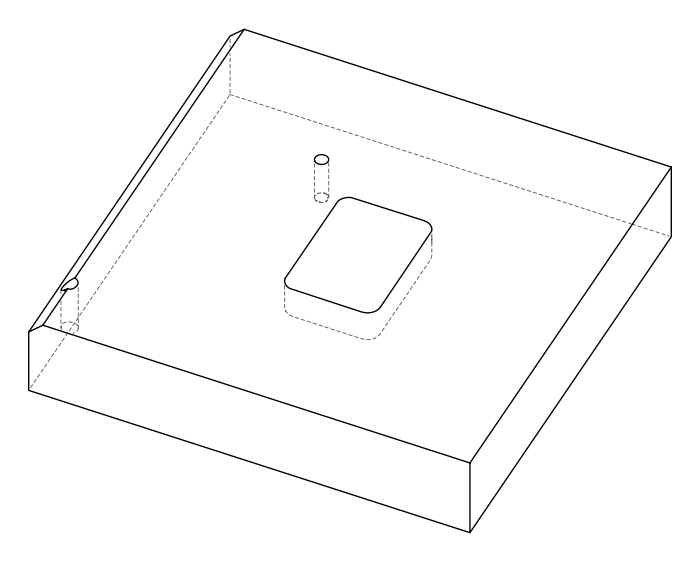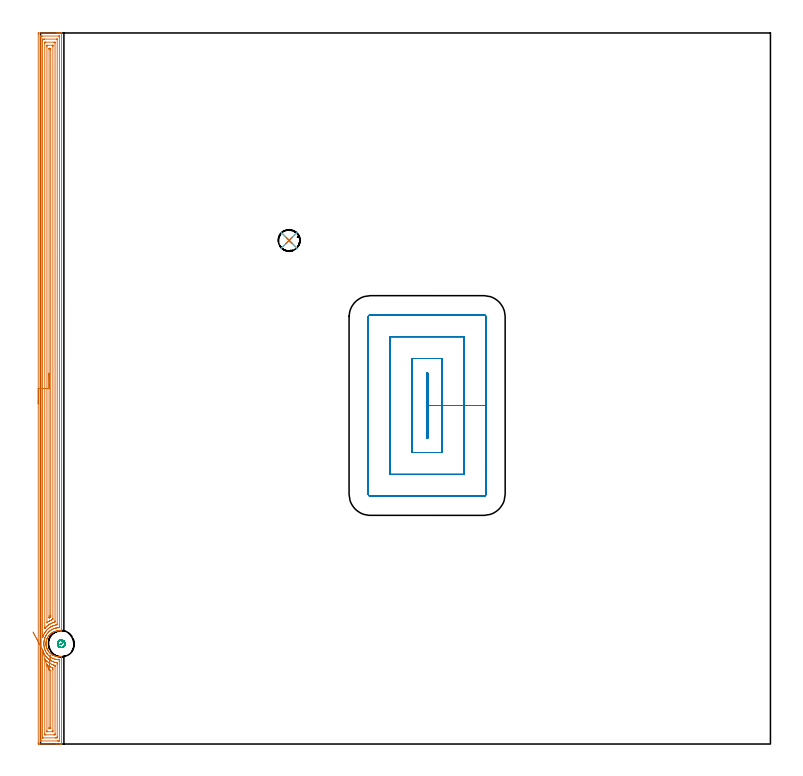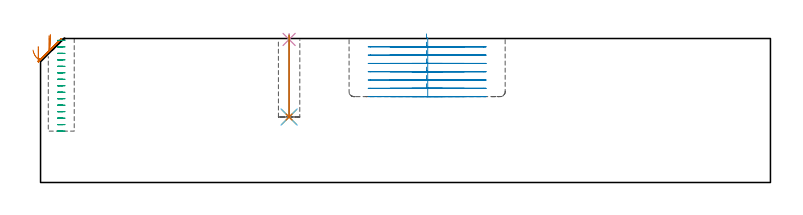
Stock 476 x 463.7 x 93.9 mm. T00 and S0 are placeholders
(PLAN: 7 operations, 6 tool changes, 38.7 min)
(1 AREA_MILL | FG_CHAMFER_SURFACE | UGT0205_001 | 22.29 min | 53570 mm3)
(2 MILL_RECTANGULAR_POCKET | POCKET_RECTANGULAR_STRAIGHT | NXT0201_007 | Follow Part, ap 6.25, ae 75% | 14.26 min | 545477 mm3)
(3 MILL_BLIND_HOLE_FROM_SOLID_MATERIAL | STEP1POCKET | NXT0201_011 | Spiral | 1.51 min | 12939 mm3)
(4 SPOT_DRILL | STEP1POCKET_1 | NXT0321_9005460120000 | 0.03 min | 7 mm3)
(5 DRILL_BLIND_HOLE_INTO_CENTER | STEP1POCKET_1 | UGT0301_480 | 0.21 min | 2807 mm3)
(6 DRILL_TO_ENLARGE_BLIND_HOLE | STEP1POCKET_1 | UGT0301_374 | 0.21 min | 3939 mm3)
(7 BORE_BLIND_HOLE | STEP1POCKET_1 | UGT0332_064 | 0.21 min | 1115 mm3)
(TOOL UGT0205_001 | Chamfer Mill 20 x 3 x 45 deg. | D20 FL50 Z2)
(TOOL NXT0201_007 | ENDMILL 25mm [R216.25-25050GCK54P 1620] | D25 R3 FL54 Z5)
(TOOL NXT0201_011 | ENDMILL 12mm [2P460-1200-NA 1630] | D12 FL38 Z6)
(TOOL NXT0321_9005460120000 | NC Spot Drill, 142deg, 12mm, Carbide, Uncoated | D12 PA142 FL30 Z2)
(TOOL UGT0301_480 | Carbide Drill 8.5 mm | D8.5 PA118 FL75 Z2)
(TOOL UGT0301_374 | Twist Drill Flat Bottom 13 mm | D13 PA180 FL101 Z2)
(TOOL UGT0332_064 | 14 mm Boring Bar Slip Fit | D14)
(OP 1 AREA_MILL)
G17 G21 G94 G90
T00 M6
G54
G17 G0 G90 X-1.5 Y221.85 S1061 M3
G43 Z103.9 H0
Z88.7
G94 G1 Y221.888 Z87.828 F250.
Y222.002 Z86.963
Y222.191 Z86.112
Y222.453 Z85.28
Y222.787 Z84.474
Y223.19 Z83.7
Y223.658 Z82.964
Y224.19 Z82.272
Y224.779 Z81.629
Y225.422 Z81.04
Y226.114 Z80.508
Y226.85 Z80.04
Y227.624 Z79.637
Y228.43 Z79.303
Y229.262 Z79.041
Y230.114 Z78.852
Y230.978 Z78.738
Y231.85 Z78.7
Y463.089
X-1.496 Y463.469 Z78.702
X-1.492 Y463.69 Z78.706
X-1.267 Y463.7 Z78.93
X10.529 Z90.723
X11.09 Z91.286
X11.415 Z91.611
X11.975 Z92.172
X12.301 Z92.496
X12.952 Z93.152
X13.323 Z93.522
X13.675 Y463.692 Z93.866
X13.697 Y463.69 Z93.888
X13.7 Y463.536 Z93.9
Y73.821
X13.695 Y73.687 Z93.891
X13.667 Y73.683 Z93.864
X13.473 Y73.716 Z93.671
X13.35 Y73.737 Z93.548
X13.107 Y73.768 Z93.306
X12.888 Y73.795 Z93.088
X12.447 Y73.83 Z92.647
X12.007 Y73.842 Z92.207
X11.566 Y73.831 Z91.766
X11.472 Y73.823 Z91.672
X11.126 Y73.797 Z91.325
X10.685 Y73.739 Z90.883
X10.246 Y73.658 Z90.442
X10.057 Y73.613 Z90.253
X9.804 Y73.552 Z89.999
X9.363 Y73.427 Z89.562
X9.22 Y73.375 Z89.42
X8.995 Y73.293 Z89.195
X8.633 Y73.149 Z88.832
X8.482 Y73.078 Z88.681
X8.038 Y72.853 Z88.236
X7.872 Y72.758 Z88.071
X7.6 Y72.603 Z87.8
X7.415 Y72.482 Z87.615
X7.069 Y72.255 Z87.265
X6.986 Y72.191 Z87.18
X6.719 Y71.987 Z86.918
X6.362 Y71.682 Z86.56
X6.103 Y71.443 Z86.303
X6.015 Y71.361 Z86.215
X5.837 Y71.175 Z86.037
X5.535 Y70.827 Z85.732
X5.245 Y70.467 Z85.444
X5.214 Y70.423 Z85.412
X4.956 Y70.059 Z85.155
X4.662 Y69.573 Z84.859
X4.428 Y69.129 Z84.627
X4.333 Y68.924 Z84.532
X4.22 Y68.679 Z84.418
X4.134 Y68.465 Z84.33
X4.075 Y68.322 Z84.274
X3.98 Y68.018 Z84.174
X3.904 Y67.785 Z84.099
X3.784 Y67.339 Z83.982
X3.691 Y66.891 Z83.89
X3.659 Y66.679 Z83.857
X3.623 Y66.444 Z83.822
X3.579 Y65.997 Z83.778
X3.578 Y65.989
X3.572 Y65.786 Z83.764
X3.56 Y65.55 Z83.756
X3.561 Y65.476
X3.562 Y65.398 Z83.753
X3.563 Y65.32 Z83.754
Y65.274 Z83.757
X3.565 Y65.103 Z83.758
X3.575 Y64.975 Z83.761
X3.579 Y64.893 Z83.768
X3.591 Y64.655 Z83.789
X3.603 Y64.541 Z83.802
X3.641 Y64.209 Z83.841
X3.664 Y64.076 Z83.863
X3.678 Y64.001 Z83.874
X3.705 Y63.836 Z83.904
X3.718 Y63.76 Z83.917
X3.765 Y63.554 Z83.963
X3.819 Y63.315 Z84.017
X3.866 Y63.146 Z84.066
X3.939 Y62.893 Z84.137
X4.015 Y62.661 Z84.213
X4.075 Y62.475 Z84.274
X4.096 Y62.42 Z84.296
X4.288 Y61.971 Z84.486
X4.328 Y61.885 Z84.526
X4.384 Y61.768 Z84.58
X4.497 Y61.526 Z84.696
X4.718 Y61.127 Z84.917
X4.872 Y60.876 Z85.07
X4.957 Y60.736 Z85.155
X5.028 Y60.632 Z85.227
X5.214 Y60.385 Z85.413
X5.371 Y60.179 Z85.568
X5.733 Y59.738 Z85.929
X5.839 Y59.624 Z86.035
X6.1 Y59.37 Z86.296
X6.233 Y59.239 Z86.431
X6.247 Y59.225 Z86.446
X6.673 Y58.844 Z86.873
X6.719 Y58.808 Z86.919
X7.154 Y58.49 Z87.353
X7.372 Y58.346 Z87.571
X7.6 Y58.195 Z87.8
X8.018 Y57.95 Z88.218
X8.249 Y57.832 Z88.447
X8.257 Y57.828 Z88.456
X8.315 Y57.801 Z88.511
X8.422 Y57.751 Z88.621
X8.482 Y57.723 Z88.681
X8.568 Y57.687 Z88.767
X8.758 Y57.609 Z88.953
X8.921 Y57.54 Z89.117
X9.363 Y57.379 Z89.562
X9.613 Y57.304 Z89.813
X9.802 Y57.248 Z90.001
X10.244 Y57.142 Z90.443
X10.529 Y57.086 Z90.727
X10.679 Y57.056 Z90.878
X10.902 Y57.025 Z91.101
X11.126 Y57. Z91.325
X11.566 Y56.969 Z91.765
X12.007 Y56.958 Z92.206
X12.448 Y56.97 Z92.647
X12.889 Y57.003 Z93.087
X13.183 Y57.036 Z93.38
X13.331 Y57.056 Z93.528
X13.418 Y57.071 Z93.614
X13.63 Y57.109 Z93.824
X13.66 Y57.111 Z93.854
X13.696 Y57.112 Z93.89
X13.7 Y56.858 Z93.9
Y0.164
X13.697 Y0.01 Z93.888
X13.675 Y0.008 Z93.866
X13.323 Y0. Z93.522
X12.952 Z93.152
X12.301 Z92.496
X11.09 Z91.286
X10.529 Z90.723
X-0.381 Z79.816
X-0.987 Y0.001 Z79.21
X-1.211 Y0.003 Z78.987
X-1.492 Y0.008 Z78.706
X-1.495 Y0.099 Z78.703
X-1.499 Y0.611 Z78.701
X-1.5 Y1.128 Z78.7
Y231.85
X-0.086 Z80.114
Y461.304
X-0.084 Y461.523 Z80.116
X-0.081 Y461.632 Z80.119
X-0.079 Y461.679 Z80.121
X-0.001 Y461.69 Z80.199
X0.394 Y461.698 Z80.594
X0.785 Y461.699 Z80.985
X1.278 Y461.7 Z81.478
X11.908 Z92.108
X12.153 Y461.697 Z92.353
X12.258 Y461.692 Z92.458
X12.275 Y461.69 Z92.475
X12.279 Y461.678 Z92.479
X12.282 Y461.629 Z92.482
X12.284 Y461.526 Z92.484
X12.286 Y461.319 Z92.486
Y76.515
X12.281 Y76.061 Z92.481
X12.279 Y75.852 Z92.479
X12.068 Y75.842 Z92.268
X11.415 Y75.812 Z91.615
X11.224 Y75.8 Z91.424
X10.529 Y75.719 Z90.729
X10.431 Y75.706 Z90.631
X9.914 Y75.607 Z90.114
X9.696 Y75.554 Z89.896
X9.643 Y75.54 Z89.843
X9.009 Y75.353 Z89.209
X8.758 Y75.261 Z88.958
X8.365 Y75.11 Z88.565
X7.872 Y74.887 Z88.072
X7.755 Y74.832 Z87.955
X7.525 Y74.714 Z87.725
X7.184 Y74.515 Z87.384
X6.986 Y74.394 Z87.186
X6.641 Y74.169 Z86.841
X6.144 Y73.821 Z86.344
X6.119 Y73.803 Z86.319
X5.641 Y73.392 Z85.841
X5.214 Y73.005 Z85.414
X5.175 Y72.968 Z85.375
X5.138 Y72.929 Z85.338
X4.756 Y72.497 Z84.956
X4.342 Y72.008 Z84.542
X4.328 Y71.989 Z84.528
X3.98 Y71.494 Z84.18
X3.758 Y71.143 Z83.958
X3.639 Y70.945 Z83.839
X3.442 Y70.599 Z83.642
X3.323 Y70.371 Z83.523
X3.263 Y70.25 Z83.463
X3.039 Y69.764 Z83.239
X2.87 Y69.357 Z83.07
X2.819 Y69.225 Z83.019
X2.785 Y69.127 Z82.985
X2.572 Y68.465 Z82.772
X2.57 Y68.458 Z82.77
X2.557 Y68.408 Z82.757
X2.398 Y67.732 Z82.598
X2.365 Y67.572 Z82.565
X2.264 Y66.974 Z82.464
X2.225 Y66.679 Z82.425
X2.176 Y66.169 Z82.376
X2.158 Y65.786 Z82.358
X2.151 Y65.302 Z82.351
X2.161 Y64.893 Z82.361
X2.197 Y64.362 Z82.397
X2.239 Y64.001 Z82.439
X2.344 Y63.321 Z82.544
X2.387 Y63.108 Z82.587
X2.557 Y62.397 Z82.757
X2.607 Y62.215 Z82.807
X2.615 Y62.185 Z82.815
X2.628 Y62.143 Z82.828
X2.792 Y61.658 Z82.992
X2.921 Y61.322 Z83.121
X3.203 Y60.671 Z83.403
X3.322 Y60.429 Z83.522
X3.442 Y60.202 Z83.642
X3.829 Y59.536 Z84.029
X4.026 Y59.234 Z84.226
X4.328 Y58.826 Z84.528
X4.47 Y58.644 Z84.67
X4.807 Y58.237 Z85.007
X5.214 Y57.804 Z85.414
X5.232 Y57.786 Z85.432
X5.268 Y57.751 Z85.468
X5.704 Y57.356 Z85.904
X6.1 Y57.02 Z86.3
X6.315 Y56.858 Z86.515
X6.986 Y56.404 Z87.186
X7.746 Y55.965 Z87.946
X7.872 Y55.903 Z88.072
X7.987 Y55.849 Z88.187
X8.758 Y55.544 Z88.958
X9.383 Y55.335 Z89.583
X9.643 Y55.267 Z89.843
X10.498 Y55.072 Z90.698
X10.535 Y55.066 Z90.735
X11.005 Y55.018 Z91.205
X11.415 Y54.981 Z91.615
X11.512 Y54.974 Z91.712
X12.212 Y54.962 Z92.412
X12.253 Y54.959 Z92.453
X12.274 Y54.956 Z92.474
X12.279 Y54.943 Z92.479
X12.281 Y54.839 Z92.481
X12.284 Y54.624 Z92.484
X12.286 Y54.195 Z92.486
Y2.396
X12.284 Y2.177 Z92.484
X12.281 Y2.068 Z92.481
X12.279 Y2.021 Z92.479
X12.201 Y2.01 Z92.401
X11.806 Y2.002 Z92.006
X11.415 Y2.001 Z91.615
X10.922 Y2. Z91.122
X0.292 Z80.492
X0.047 Y2.003 Z80.247
X-0.058 Y2.007 Z80.142
X-0.075 Y2.01 Z80.125
X-0.079 Y2.022 Z80.121
X-0.082 Y2.071 Z80.118
X-0.085 Y2.174 Z80.115
X-0.086 Y2.381 Z80.114
Y231.85
X1.328 Z81.528
X1.329 Y458.625 Z81.529
X1.33 Y458.969 Z81.53
X1.334 Y459.518 Z81.534
X1.335 Y459.681 Z81.535
X1.496 Y459.694 Z81.696
X1.671 Y459.697 Z81.871
X2.376 Y459.7 Z82.576
X2.557 Z82.757
X10.529 Y459.699 Z90.729
X10.71 Y459.697 Z90.91
X10.829 Y459.692 Z91.029
X10.865 Y459.689 Z91.065
X10.867 Y459.674 Z91.067
X10.869 Y459.633 Z91.069
X10.871 Y459.518 Z91.071
Y78.286
X10.87 Y77.943 Z91.07
X10.867 Y77.826 Z91.067
X10.865 Y77.791 Z91.065
X10.847 Y77.78 Z91.047
X10.243 Y77.682 Z90.443
X9.643 Y77.563 Z89.843
X9.505 Y77.533 Z89.705
X8.975 Y77.393 Z89.175
X8.806 Y77.344 Z89.006
X8.758 Y77.327 Z88.958
X8.159 Y77.103 Z88.359
X7.872 Y76.987 Z88.072
X7.54 Y76.834 Z87.74
X6.986 Y76.563 Z87.186
X6.945 Y76.541 Z87.145
X6.871 Y76.5 Z87.071
X6.39 Y76.208 Z86.59
X6.1 Y76.019 Z86.3
X5.857 Y75.852 Z86.057
X5.512 Y75.607 Z85.712
X5.345 Y75.475 Z85.545
X5.214 Y75.366 Z85.414
X4.866 Y75.065 Z85.066
X4.476 Y74.714 Z84.676
X4.401 Y74.641 Z84.601
X4.328 Y74.565 Z84.528
X3.978 Y74.175 Z84.178
X3.668 Y73.821 Z83.868
X3.566 Y73.697 Z83.766
X3.442 Y73.541 Z83.642
X3.183 Y73.19 Z83.383
X2.995 Y72.929 Z83.195
X2.822 Y72.661 Z83.022
X2.557 Y72.24 Z82.757
X2.482 Y72.111 Z82.682
X2.44 Y72.036 Z82.64
X2.174 Y71.529 Z82.374
X1.987 Y71.143 Z82.187
X1.887 Y70.925 Z82.087
X1.671 Y70.429 Z81.871
X1.62 Y70.302 Z81.82
X1.601 Y70.25 Z81.801
X1.468 Y69.86 Z81.668
X1.393 Y69.637 Z81.593
X1.347 Y69.498 Z81.547
X1.334 Y69.461 Z81.534
X1.333 Z81.533
X1.332 Y69.469 Z81.532
X1.329 Y69.54 Z81.529
Y69.594
X1.328 Y231.85 Z81.528
X2.743 Z82.943
Y456.84
X2.747 Y457.541 Z82.947
X2.75 Y457.644 Z82.95
X2.755 Y457.69 Z82.955
X2.803 Y457.692 Z83.003
X3.016 Y457.696 Z83.216
X3.442 Y457.7 Z83.642
X3.475 Z83.675
X8.79 Z88.99
X9.194 Y457.696 Z89.394
X9.395 Y457.692 Z89.595
X9.441 Y457.69 Z89.641
X9.45 Y457.662 Z89.65
X9.452 Y457.6 Z89.652
X9.457 Y457.028 Z89.657
X9.456 Y80.26 Z89.656
X9.455 Y80.071 Z89.655
X9.45 Y79.719 Z89.65
X9.439 Y79.56 Z89.639
X9.304 Y79.521 Z89.504
X8.758 Y79.367 Z88.958
X8.613 Y79.324 Z88.813
X8.16 Y79.178 Z88.36
X7.949 Y79.101 Z88.149
X7.872 Y79.069 Z88.072
X7.324 Y78.838 Z87.524
X6.986 Y78.678 Z87.186
X6.725 Y78.548 Z86.925
X6.225 Y78.286 Z86.425
X6.146 Y78.239 Z86.346
X6.1 Y78.211 Z86.3
X5.601 Y77.896 Z85.801
X5.214 Y77.635 Z85.414
X5.072 Y77.536 Z85.272
X4.875 Y77.393 Z85.075
X4.571 Y77.148 Z84.771
X4.328 Y76.945 Z84.528
X4.091 Y76.739 Z84.291
X3.825 Y76.5 Z84.025
X3.63 Y76.311 Z83.83
X3.442 Y76.119 Z83.642
X3.197 Y75.854 Z83.397
X2.975 Y75.607 Z83.175
X2.807 Y75.417 Z83.007
X2.777 Y75.385 Z82.977
X2.75 Y75.359 Z82.95
X2.747 Y75.415 Z82.947
X2.744 Y75.607 Z82.944
X2.743 Y75.948 Z82.943
Y76.312
Y231.85
X4.157 Z84.357
X4.158 Y455.054 Z84.358
X4.159 Y455.225 Z84.359
X4.164 Y455.399 Z84.364
X4.175 Y455.69 Z84.375
X4.328 Y455.694 Z84.528
X4.575 Y455.699 Z84.775
X7.963 Z88.163
X8.02 Y455.698 Z88.22
X8.034 Y455.695 Z88.234
X8.036 Y455.692 Z88.236
X8.039 Y455.67 Z88.239
X8.041 Y455.572 Z88.241
X8.043 Y455.227 Z88.243
Y455.054
X8.042 Y81.857 Z88.242
Y81.686
X8.038 Y81.512 Z88.238
X8.029 Y81.201 Z88.229
X7.405 Y80.964 Z87.605
X7.109 Y80.84 Z87.309
X6.986 Y80.785 Z87.186
X6.503 Y80.558 Z86.703
X6.1 Y80.354 Z86.3
X5.916 Y80.257 Z86.116
X5.58 Y80.071 Z85.78
X5.352 Y79.932 Z85.552
X5.214 Y79.843 Z85.414
X4.816 Y79.58 Z85.016
X4.231 Y79.178 Z84.431
X4.197 Y79.158 Z84.397
X4.164 Y79.14 Z84.364
X4.161 Y79.178 Z84.361
X4.159 Y79.223 Z84.359
X4.157 Y79.351 Z84.357
Y231.85
X5.571 Z85.771
Y452.909
X5.572 Y453.268 Z85.772
X5.574 Y453.535 Z85.774
X5.578 Y453.667 Z85.778
X5.58 Y453.69 Z85.78
X5.611 Y453.694 Z85.811
X5.674 Y453.698 Z85.874
X6.1 Z86.3
X6.562 Y453.696 Z86.762
X6.615 Y453.69 Z86.815
X6.622 Y453.635 Z86.822
X6.625 Y453.268 Z86.825
X6.628 Y452.736 Z86.828
X6.629 Y84.002 Z86.829
X6.628 Y83.642 Z86.828
X6.625 Y83.113 Z86.825
X6.622 Y82.75 Z86.822
X6.276 Y82.572 Z86.476
X6.1 Y82.484 Z86.3
X5.683 Y82.277 Z85.883
X5.632 Y82.254 Z85.832
X5.588 Y82.235 Z85.788
X5.578 Y82.27 Z85.778
X5.575 Y82.386 Z85.775
X5.572 Y82.75 Z85.772
X5.571 Y83.283 Z85.771
Y83.642
Y231.85
Y232.722 Z85.809
Y233.586 Z85.923
Y234.438 Z86.112
Y235.27 Z86.374
Y236.076 Z86.708
Y236.85 Z87.111
Y237.586 Z87.58
Y238.278 Z88.111
Y238.921 Z88.7
Y239.51 Z89.343
Y240.042 Z90.035
Y240.51 Z90.771
Y240.913 Z91.545
Y241.247 Z92.351
Y241.509 Z93.183
Y241.698 Z94.035
Y241.812 Z94.899
Y241.85 Z95.771
G0 Z103.9
X-4.915 Y73.073
Z86.332
G1 X-4.725 Y72.716 Z85.559
X-4.504 Y72.3 Z84.825
X-4.254 Y71.83 Z84.134
X-3.977 Y71.308 Z83.492
X-3.674 Y70.739 Z82.905
X-3.348 Y70.126 Z82.375
X-3.002 Y69.476 Z81.909
X-2.639 Y68.792 Z81.508
X-2.26 Y68.079 Z81.176
X-1.869 Y67.344 Z80.916
X-1.469 Y66.592 Z80.729
X-1.062 Y65.828 Z80.618
X-0.653 Y65.058 Z80.582
X-0.244 Y64.289 Z80.622
X0.162 Y63.525 Z80.738
X0.562 Y62.774 Z80.929
X0.952 Y62.04 Z81.194
X1.33 Y61.329 Z81.53
X1.333 Y61.322 Z81.533
X1.525 Y60.769 Z81.725
X1.631 Y60.469 Z81.831
X1.647 Y60.429 Z81.847
X1.671 Y60.37 Z81.871
X2.043 Y59.536 Z82.243
X2.155 Y59.301 Z82.355
X2.442 Y58.759 Z82.642
X2.509 Y58.644 Z82.709
X2.557 Y58.564 Z82.757
X2.866 Y58.064 Z83.066
X3.076 Y57.751 Z83.276
X3.233 Y57.539 Z83.433
X3.442 Y57.266 Z83.642
X3.772 Y56.858 Z83.972
X4.031 Y56.562 Z84.231
X4.328 Y56.253 Z84.528
X4.625 Y55.965 Z84.825
X5.214 Y55.439 Z85.414
X5.41 Y55.275 Z85.61
X5.677 Y55.072 Z85.877
X6.1 Y54.784 Z86.3
X6.324 Y54.635 Z86.524
X6.852 Y54.315 Z87.052
X7.092 Y54.18 Z87.292
X7.615 Y53.928 Z87.815
X7.872 Y53.822 Z88.072
X8.465 Y53.582 Z88.665
X8.758 Y53.488 Z88.958
X9.407 Y53.287 Z89.607
X9.643 Y53.235 Z89.843
X9.709 Y53.221 Z89.909
X10.529 Y53.069 Z90.729
X10.793 Y53.021 Z90.993
X10.865 Y52.998 Z91.065
X10.867 Y52.947 Z91.067
X10.87 Y52.394 Z91.07
X10.871 Y52.049 Z91.071
Y5.075
X10.87 Y4.731 Z91.07
X10.866 Y4.182 Z91.066
X10.864 Y4.019 Z91.064
X10.704 Y4.006 Z90.904
X10.529 Y4.003 Z90.729
X9.824 Y4. Z90.024
X9.643 Z89.843
X1.671 Y4.001 Z81.871
X1.49 Y4.003 Z81.69
X1.371 Y4.008 Z81.571
X1.334 Y4.011 Z81.534
X1.333 Y4.026 Z81.533
X1.331 Y4.067 Z81.531
X1.329 Y4.182 Z81.529
Y61.322
X1.33 Y61.329 Z81.53
X2.749 Y55.44 Z82.949
X2.764 Y55.426 Z82.964
X3.084 Y55.072 Z83.284
X3.442 Y54.692 Z83.642
X3.976 Y54.18 Z84.176
X4.328 Y53.865 Z84.528
X4.634 Y53.6 Z84.834
X5.039 Y53.287 Z85.239
X5.214 Y53.164 Z85.414
X5.596 Y52.902 Z85.796
X6.1 Y52.599 Z86.3
X6.448 Y52.394 Z86.648
X6.986 Y52.121 Z87.186
X7.481 Y51.895 Z87.681
X7.872 Y51.746 Z88.072
X8.546 Y51.501 Z88.746
X8.758 Y51.437 Z88.958
X8.848 Y51.41 Z89.048
X9.361 Y51.269 Z89.561
X9.419 Y51.25 Z89.619
X9.451 Y51.238 Z89.651
X9.452 Y51.21 Z89.652
X9.455 Y51.073 Z89.655
X9.457 Y50.796 Z89.657
Y50.608
Y6.86
X9.453 Y6.159 Z89.653
X9.45 Y6.056 Z89.65
X9.445 Y6.01 Z89.645
X9.397 Y6.008 Z89.597
X9.184 Y6.004 Z89.384
X8.758 Y6. Z88.958
X8.725 Z88.925
X3.41 Z83.61
X3.006 Y6.004 Z83.206
X2.805 Y6.008 Z83.005
X2.759 Y6.01 Z82.959
X2.75 Y6.038 Z82.95
X2.748 Y6.1 Z82.948
X2.743 Y6.672 Z82.943
Y55.072
X2.744 Y55.282 Z82.944
X2.745 Y55.387 Z82.945
X2.749 Y55.44 Z82.949
X4.164 Y51.667 Z84.364
X4.328 Y51.55 Z84.528
X4.397 Y51.501 Z84.597
X4.889 Y51.173 Z85.089
X5.214 Y50.962 Z85.414
X5.431 Y50.827 Z85.631
X5.795 Y50.608 Z85.995
X6.1 Y50.445 Z86.3
X6.439 Y50.267 Z86.639
X6.986 Y50.025 Z87.186
X7.759 Y49.715 Z87.959
X7.872 Y49.675 Z88.072
X7.935 Y49.652 Z88.135
X8.036 Y49.599 Z88.236
X8.038 Y49.548 Z88.238
X8.042 Y48.823 Z88.242
X8.043 Y48.65 Z88.243
X8.042 Y8.646 Z88.242
X8.041 Y8.475 Z88.241
X8.036 Y8.301 Z88.236
X8.025 Y8.01 Z88.225
X7.872 Y8.006 Z88.072
X7.625 Y8.001 Z87.825
X4.237 Z84.437
X4.18 Y8.002 Z84.38
X4.166 Y8.005 Z84.366
X4.164 Y8.008 Z84.364
X4.161 Y8.029 Z84.361
X4.159 Y8.127 Z84.359
X4.157 Y8.819 Z84.357
Y50.78
X4.164 Y51.667 Z84.364
X5.58 Y48.569 Z85.78
X6.589 Y48.088 Z86.789
X6.622 Y48.071 Z86.822
X6.624 Y48.052 Z86.824
X6.627 Y48.006 Z86.827
X6.628 Y47.93 Z86.828
X6.629 Y10.791 Z86.829
X6.628 Y10.432 Z86.828
X6.626 Y10.165 Z86.826
X6.622 Y10.033 Z86.822
X6.62 Y10.01 Z86.82
X6.589 Y10.006 Z86.789
X6.526 Y10.002 Z86.726
X6.1 Z86.3
X5.638 Y10.004 Z85.838
X5.584 Y10.01 Z85.784
X5.578 Y10.065 Z85.778
X5.574 Y10.432 Z85.774
X5.572 Y10.964 Z85.772
Y47.93
X5.574 Y48.46 Z85.774
X5.577 Y48.538 Z85.777
X5.58 Y48.569 Z85.78
X5.655 Y49.43 Z85.893
X5.729 Y50.279 Z86.081
X5.801 Y51.108 Z86.343
X5.871 Y51.911 Z86.677
X5.938 Y52.682 Z87.079
X6.002 Y53.416 Z87.547
X6.063 Y54.105 Z88.078
X6.118 Y54.747 Z88.667
X6.17 Y55.334 Z89.31
X6.216 Y55.864 Z90.001
X6.257 Y56.331 Z90.737
X6.292 Y56.733 Z91.51
X6.321 Y57.066 Z92.316
X6.343 Y57.328 Z93.148
X6.36 Y57.516 Z94.
X6.37 Y57.63 Z94.864
X6.373 Y57.669 Z95.736
X6.37 Y57.631 Z96.608
G0 Z103.9
M5
M2
(OP 2 MILL_RECTANGULAR_POCKET)
G17 G21 G94 G90
T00 M6
G54
G17 G0 G90 X251.7 Y209.052 S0 M3
G43 Z103.9 H1
Z96.9
G94 G1 Y199.6 Z94.367 F250.
X252.5 Z94.153
Y220.75 Z88.486
Y241.9 F500.
X251.7
Y199.6
X252.5
Y220.75
X262.
Y251.4
X242.2
Y190.1
X262.
Y220.75
X276.25
Y265.65
X227.95
Y175.85
X276.25
Y220.75
X290.5
Y278.5
G3 X289.1 Y279.9 R1.4
G1 X215.1
G3 X213.7 Y278.5 R1.4
G1 Y163.
G3 X215.1 Y161.6 R1.4
G1 X289.1
G3 X290.5 Y163. R1.4
G1 Y220.75
Y221.75
G0 X251.7 Y209.052 Z91.486
G1 Y199.6 Z88.953 F250.
X252.5 Z88.738
Y220.75 Z83.071
Y241.9 F500.
X251.7
Y199.6
X252.5
Y220.75
X262.
Y251.4
X242.2
Y190.1
X262.
Y220.75
X276.25
Y265.65
X227.95
Y175.85
X276.25
Y220.75
X290.5
Y278.5
G3 X289.1 Y279.9 R1.4
G1 X215.1
G3 X213.7 Y278.5 R1.4
G1 Y163.
G3 X215.1 Y161.6 R1.4
G1 X289.1
G3 X290.5 Y163. R1.4
G1 Y220.75
Y221.75
G0 X251.7 Y209.052 Z86.071
G1 Y199.6 Z83.539 F250.
X252.5 Z83.324
Y220.75 Z77.657
Y241.9 F500.
X251.7
Y199.6
X252.5
Y220.75
X262.
Y251.4
X242.2
Y190.1
X262.
Y220.75
X276.25
Y265.65
X227.95
Y175.85
X276.25
Y220.75
X290.5
Y278.5
G3 X289.1 Y279.9 R1.4
G1 X215.1
G3 X213.7 Y278.5 R1.4
G1 Y163.
G3 X215.1 Y161.6 R1.4
G1 X289.1
G3 X290.5 Y163. R1.4
G1 Y220.75
Y221.75
G0 X251.7 Y209.052 Z80.657
G1 Y199.6 Z78.124 F250.
X252.5 Z77.91
Y220.75 Z72.243
Y241.9 F500.
X251.7
Y199.6
X252.5
Y220.75
X262.
Y251.4
X242.2
Y190.1
X262.
Y220.75
X276.25
Y265.65
X227.95
Y175.85
X276.25
Y220.75
X290.5
Y278.5
G3 X289.1 Y279.9 R1.4
G1 X215.1
G3 X213.7 Y278.5 R1.4
G1 Y163.
G3 X215.1 Y161.6 R1.4
G1 X289.1
G3 X290.5 Y163. R1.4
G1 Y220.75
Y221.75
G0 X251.7 Y209.052 Z75.243
G1 Y199.6 Z72.71 F250.
X252.5 Z72.496
Y220.75 Z66.829
Y241.9 F500.
X251.7
Y199.6
X252.5
Y220.75
X262.
Y251.4
X242.2
Y190.1
X262.
Y220.75
X276.25
Y265.65
X227.95
Y175.85
X276.25
Y220.75
X290.5
Y278.5
G3 X289.1 Y279.9 R1.4
G1 X215.1
G3 X213.7 Y278.5 R1.4
G1 Y163.
G3 X215.1 Y161.6 R1.4
G1 X289.1
G3 X290.5 Y163. R1.4
G1 Y220.75
Y221.75
G0 X251.7 Y209.052 Z69.829
G1 Y199.6 Z67.296 F250.
X252.5 Z67.081
Y220.75 Z61.414
Y241.9 F500.
X251.7
Y199.6
X252.5
Y220.75
X262.
Y251.4
X242.2
Y190.1
X262.
Y220.75
X276.25
Y265.65
X227.95
Y175.85
X276.25
Y220.75
X290.5
Y278.5
G3 X289.1 Y279.9 R1.4
G1 X215.1
G3 X213.7 Y278.5 R1.4
G1 Y163.
G3 X215.1 Y161.6 R1.4
G1 X289.1
G3 X290.5 Y163. R1.4
G1 Y220.75
Y221.75
G0 X251.7 Y209.052 Z64.414
G1 Y199.6 Z61.881 F250.
X252.5 Z61.667
Y220.75 Z56.
Y241.9 F500.
X251.7
Y199.6
X252.5
Y220.75
X262.
Y251.4
X242.2
Y190.1
X262.
Y220.75
X276.25
Y265.65
X227.95
Y175.85
X276.25
Y220.75
X290.5
Y278.5
G3 X289.1 Y279.9 R1.4
G1 X215.1
G3 X213.7 Y278.5 R1.4
G1 Y163.
G3 X215.1 Y161.6 R1.4
G1 X289.1
G3 X290.5 Y163. R1.4
G1 Y220.75
Y221.75
G0 Z103.9
M5
M2
(OP 3 MILL_BLIND_HOLE_FROM_SOLID_MATERIAL)
G17 G21 G94 G90
T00 M6
G54
G17 G0 G90 X13.5 Y65.4 S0 M3
G43 Z103.9 H1
Z92.673
G94 G3 X14.06 Y67.29 R1.028 F250.
X11.445 Y66.734 R1.89
X12.166 Y63.345 R2.45
X11.445 Y66.734 R-2.45
X11.805 Y65.04 R1.225
X13.5 Y65.4 R1.225
G0 Z88.447
G3 X14.06 Y67.29 R1.028
X11.445 Y66.734 R1.89
X12.166 Y63.345 R2.45
X11.445 Y66.734 R-2.45
X11.805 Y65.04 R1.225
X13.5 Y65.4 R1.225
G0 Z84.22
G3 X14.06 Y67.29 R1.028
X11.445 Y66.734 R1.89
X12.166 Y63.345 R2.45
X11.445 Y66.734 R-2.45
X11.805 Y65.04 R1.225
X13.5 Y65.4 R1.225
G0 Z79.993
G3 X14.06 Y67.29 R1.028
X11.445 Y66.734 R1.89
X12.166 Y63.345 R2.45
X11.445 Y66.734 R-2.45
X11.805 Y65.04 R1.225
X13.5 Y65.4 R1.225
G0 Z75.767
G3 X14.06 Y67.29 R1.028
X11.445 Y66.734 R1.89
X12.166 Y63.345 R2.45
X11.445 Y66.734 R-2.45
X11.805 Y65.04 R1.225
X13.5 Y65.4 R1.225
G0 Z71.54
G3 X14.06 Y67.29 R1.028
X11.445 Y66.734 R1.89
X12.166 Y63.345 R2.45
X11.445 Y66.734 R-2.45
X11.805 Y65.04 R1.225
X13.5 Y65.4 R1.225
G0 Z67.313
G3 X14.06 Y67.29 R1.028
X11.445 Y66.734 R1.89
X12.166 Y63.345 R2.45
X11.445 Y66.734 R-2.45
X11.805 Y65.04 R1.225
X13.5 Y65.4 R1.225
G0 Z63.087
G3 X14.06 Y67.29 R1.028
X11.445 Y66.734 R1.89
X12.166 Y63.345 R2.45
X11.445 Y66.734 R-2.45
X11.805 Y65.04 R1.225
X13.5 Y65.4 R1.225
G0 Z58.86
G3 X14.06 Y67.29 R1.028
X11.445 Y66.734 R1.89
X12.166 Y63.345 R2.45
X11.445 Y66.734 R-2.45
X11.805 Y65.04 R1.225
X13.5 Y65.4 R1.225
G0 Z54.633
G3 X14.06 Y67.29 R1.028
X11.445 Y66.734 R1.89
X12.166 Y63.345 R2.45
X11.445 Y66.734 R-2.45
X11.805 Y65.04 R1.225
X13.5 Y65.4 R1.225
G0 Z50.407
G3 X14.06 Y67.29 R1.028
X11.445 Y66.734 R1.89
X12.166 Y63.345 R2.45
X11.445 Y66.734 R-2.45
X11.805 Y65.04 R1.225
X13.5 Y65.4 R1.225
G0 Z46.18
G3 X14.06 Y67.29 R1.028
X11.445 Y66.734 R1.89
X12.166 Y63.345 R2.45
X11.445 Y66.734 R-2.45
X11.805 Y65.04 R1.225
X13.5 Y65.4 R1.225
G0 Z41.953
G3 X14.06 Y67.29 R1.028
X11.445 Y66.734 R1.89
X12.166 Y63.345 R2.45
X11.445 Y66.734 R-2.45
X11.805 Y65.04 R1.225
X13.5 Y65.4 R1.225
G0 Z37.727
G3 X14.06 Y67.29 R1.028
X11.445 Y66.734 R1.89
X12.166 Y63.345 R2.45
X11.445 Y66.734 R-2.45
X11.805 Y65.04 R1.225
X13.5 Y65.4 R1.225
G0 Z33.5
G3 X14.06 Y67.29 R1.028
X11.445 Y66.734 R1.89
X12.166 Y63.345 R2.45
X11.445 Y66.734 R-2.45
X11.805 Y65.04 R1.225
X13.5 Y65.4 R1.225
G0 Z103.9
M5
M2
(OP 4 SPOT_DRILL)
G17 G21 G94 G90
T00 M6
G54
G17 G0 G90 X162.1 Y328.4 S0 M3
G43 Z103.9 H0
G94 G81 G98 Z93.289 F250. R96.9
G80
M5
M2
(OP 5 DRILL_BLIND_HOLE_INTO_CENTER)
G17 G21 G94 G90
T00 M6
G54
G17 G0 G90 X162.1 Y328.4 S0 M3
G43 Z103.9 H0
G94 G81 G98 Z42.7 F250. R95.9
G80
M5
M2
(OP 6 DRILL_TO_ENLARGE_BLIND_HOLE)
G17 G21 G94 G90
T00 M6
G54
G17 G0 G90 X162.1 Y328.4 S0 M3
G43 Z103.9 H0
G94 G73 G98 Z42.7 F250. Q12.8 R95.9
G80
M5
M2
(OP 7 BORE_BLIND_HOLE)
G17 G21 G94 G90
T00 M6
G54
G17 G0 G90 X162.1 Y328.4 S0 M3
G43 Z103.9 H0
G94 G85 G98 Z42.7 F250. R95.9
G80
M5
M2
